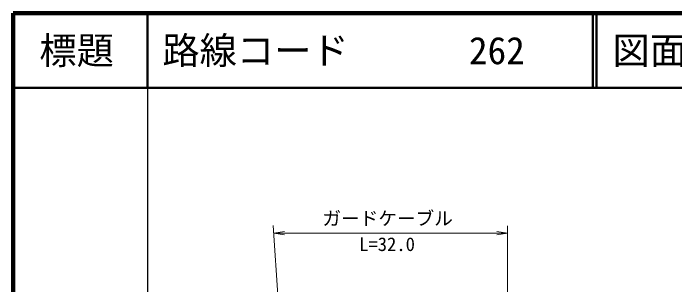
# Model space of a CAD drawing. Units: millimetres, scale not verified. Extents: x 40000 to 680000, y 20000 to 380000.
# Drawn here: x 40000 to 128743, y 343584 to 380000 of the extents above; entities that cross this region are included whole.
import ezdxf
from ezdxf.enums import TextEntityAlignment as Align

# ---------------------------------------------------------------- set-up
doc = ezdxf.new("R2010")
doc.units = ezdxf.units.MM
doc.header["$LTSCALE"] = 1000
for name, color, linetype, lineweight in [('M-BGD-RSTR', 3, 'Continuous', 13), ('M-TTL', 7, 'Continuous', 13), ('M-TTL-BAND', 7, 'Continuous', 25), ('M-TTL-LINE', 7, 'Continuous', 13), ('M-TTL-TXT', 7, 'Continuous', 13)]:
    doc.layers.add(name, color=color, linetype=linetype, lineweight=lineweight)
doc.styles.add('ＭＳ ゴシック', font='')
doc.styles.get('ＭＳ ゴシック').set_extended_font_data('MS Gothic')

# ---------------------------------------------------------------- blocks, each defined once
blk = doc.blocks.new('open_arrow')
at = {"color": 0, "linetype": 'Continuous', "lineweight": -2}
blk.add_lwpolyline([(7.5, 1.25), (0, 0), (7.5, -1.25)], dxfattribs=at)

msp = doc.modelspace()

# ---------------------------------------------------------------- linework, layer by layer
at = {"layer": 'M-BGD-RSTR'}
msp.add_line((74872, 351525), (76233, 331310), dxfattribs=at)
at = {"layer": 'M-TTL', "color": 2, "lineweight": 140}
for p, q in [((40000, 380000), (40000, 20000)), ((680000, 380000), (40000, 380000))]:
    msp.add_line(p, q, dxfattribs=at)
at = {"layer": 'M-TTL-BAND'}
msp.add_line((58000, 370000), (58000, 20000), dxfattribs=at)
at = {"layer": 'M-TTL-LINE', "lineweight": 50}
for p, q in [((58000, 380000), (58000, 370000)), ((117750, 380000), (117750, 370000)), ((118250, 380000), (118250, 370000)), ((40000, 370000), (680000, 370000))]:
    msp.add_line(p, q, dxfattribs=at)
at = {"layer": 'M-TTL-TXT'}
for p, q in [((106314, 340465), (106315, 351503)), ((74940, 350505), (106315, 350503))]:
    msp.add_line(p, q, dxfattribs=at)

# ---------------------------------------------------------------- block references
at = {"layer": 'M-TTL-TXT', "xscale": 193, "yscale": 193}
msp.add_blockref('open_arrow', (74940, 350505), dxfattribs=at)
at = {"layer": 'M-TTL-TXT', "xscale": 193, "yscale": 193, "rotation": 180}
msp.add_blockref('open_arrow', (106315, 350503), dxfattribs=at)

# ---------------------------------------------------------------- texts
at = {"layer": 'M-TTL-TXT', "style": 'ＭＳ ゴシック'}
msp.add_text('標題', height=3666, dxfattribs=at).set_placement((48500, 375000), align=Align.MIDDLE_CENTER)
for s, p in [('路線コード', (60000, 375000)), ('262', (101142, 375000)), ('図面コード', (120380, 375000))]:
    msp.add_text(s, height=3666, dxfattribs=at).set_placement(p, align=Align.MIDDLE_LEFT)
for s, p in [('ガードケーブル', (81474, 351017)), ('L=32.0', (86406, 347557))]:
    msp.add_text(s, height=1833, rotation=359.997, dxfattribs=at).set_placement(p, align=Align.BOTTOM_LEFT)

doc.saveas('drawing.dxf')
